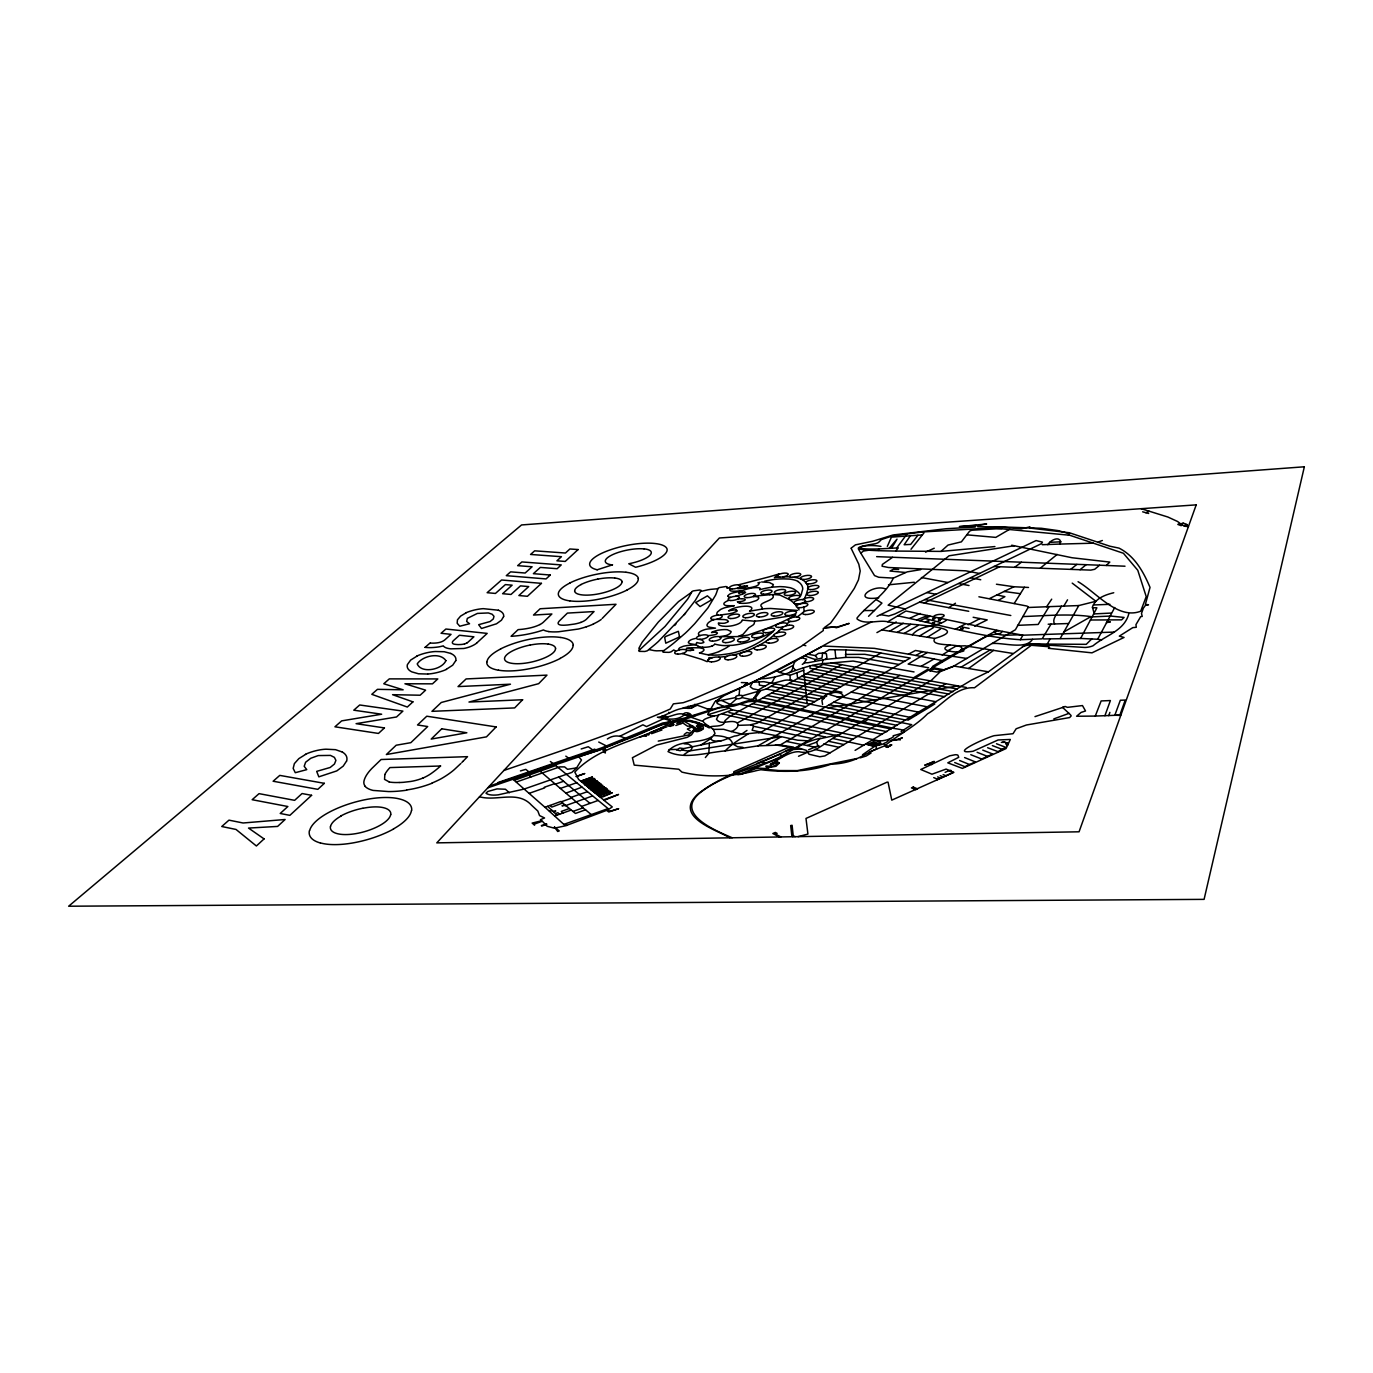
<?xml version="1.0" encoding="UTF-8"?>
<svg xmlns="http://www.w3.org/2000/svg" width="1373" height="1373" viewBox="0 0 1373 1373"><rect width="100%" height="100%" fill="white"/><g stroke="black" fill="none" stroke-linecap="round" stroke-linejoin="round"><path stroke-width="1.5" d="M920.665 569.641L907.175 571.872L893.36 578.102C885.122 595.281 868.388 603.897 857.009 618.022L857.112 619.034C865.453 625.333 878.257 619.618 887.765 621.763L905.957 611.002L1002.376 631.391L1000.539 633.331L988.457 635.51L982.45 638.548L932.078 668.067L929.607 670.659L936.987 672.118L953.24 666.42L1015.402 629.726L1028.291 607.072A6.916 2.403 -8 0 0 1026.369 605.939L978.898 596.792M1043.566 638.943L1080.602 638.445L1094.075 613.182L1092.41 607.038C1095.465 598.199 1105.471 594.766 1113.743 592.741M815.013 661.288L815.133 659.503L821.981 658.148L822.599 653.05L826.409 653.702L826.924 657.907L825.173 659.452L808.079 662.73L804.183 662.747L806.655 659.16L801.489 657.701L776.672 670.899L724.292 695.527L714.938 701.74L707.73 714.303L711.111 715.934L716.809 715.625L732.375 709.824L878.445 740.785L879.853 742.879M714.492 715.934C696.523 720.688 702.976 721.717 713.359 729.372L723.622 729.303L731.191 731.517C734.263 730.608 740.047 726.677 737.318 722.97C731.14 718.56 720.979 726.163 716.466 719.246L718.474 715.264M758.617 732.719L761.843 732.204L739.841 734.572A4.891 1.871 -11.1 0 1 734.624 736.014L723.09 740.304L709.378 743.222L708.811 753.399L705.362 757.553M759.956 678.743C782.009 678.777 800.682 665.613 822.461 663.743L822.753 660.087M489.44 786.06L601.546 747.907L662.472 723.056C688.491 719.263 712.278 706.58 738.502 703.989A32.008 12.031 -10.8 0 1 744.99 701.62L751.786 699.698L741.918 697.553C736.786 701.225 731.517 695.63 739.996 695.339A4.136 1.527 -11 0 1 742.673 695.768L766.22 689.006L818.977 699.2L870.207 669.904L966.335 687.461M739.069 695.424L739.721 688.336M808.525 749.812L817.896 745.779L816.592 742.158L819.647 738.794L839.967 734.418L931.512 680.184L940.316 671.637L953.24 666.42M773.874 764.006L770.064 764.898L771.695 763.577L779.332 763.028L776.706 761.277L775.488 762.238A5.509 2.214 -10.8 0 1 776.449 762.616L776.637 764.332A5.011 2.008 -10.8 0 1 775.076 765.43L774.681 765.602A5.475 2.197 -10.8 0 1 773.359 766.065L772.415 766.288A5.475 2.197 -10.8 0 1 770.939 766.512L770.202 766.512M742.209 620.493L741.866 621.145A17.883 5.973 -10.9 0 1 740.648 622.415L739.927 622.982A10.4 3.484 -10.9 0 1 735.877 624.801L733.474 625.47A12.666 4.239 -10.9 0 1 730.47 626.037L729.372 626.174A21.161 7.054 -10.8 0 1 725.528 626.363L722.37 626.105A19.136 6.384 -10.8 0 1 719.727 625.264L719.16 624.972A6.916 2.317 -10.9 0 1 718.766 624.612L718.457 623.823A25.246 8.444 -10.7 0 1 718.457 622.913A23.204 7.689 -10.8 0 0 720.705 623.222L722.97 623.308A8.101 2.695 -10.9 0 0 724.961 623.119L727.724 622.089A6.299 2.094 -10.9 0 0 728.428 621.42L727.072 620.081A17.163 5.749 -11 0 0 725.287 619.704L724.995 619.652A10.246 3.433 -11 0 0 724.155 619.566L716.826 619.343M873.365 739.79L873.262 740.596C879.887 741.386 887.868 740.939 893.428 736.769L893.188 735.756C906.403 732.272 909.269 730.419 893.463 728.394L894.218 727.896L892.57 727.501M754.807 621.077L754.12 623.84A15.292 5.149 -10.8 0 1 752.988 625.075L748.834 627.701L742.982 634.412L738.211 636.506M762.255 608.891L762.221 607.741A14.125 4.668 -10.7 0 0 761.517 606.797C757.707 603.004 771.008 601.288 773.136 597.427A33.089 10.812 -10.7 0 0 772.639 594.629M728.016 596.054L727.999 596.328A7.637 2.471 -10.8 0 0 730.453 597.324M738.211 725.356L751.717 724.893L753.554 726.3L752.112 730.23L759.595 731.878M751.065 699.475L753.502 698.771L758.857 690.327L760.505 690.859L755.699 697.381L756.454 700.127L751.735 700.299M1108.8 715.659L1109.882 712.398M816.952 657.65L815.236 655.608L807.89 654.183L801.489 657.701M878.428 550.436L878.737 548.943L898.285 547.878L895.677 551.071C885.31 550.779 831.695 550.659 875.082 543.777A6.041 1.871 -9.5 0 0 878.651 542.318L881.38 539.572L892.193 535.985L921.746 532.003L992.473 527.901L1069.67 535.23L1123.423 553.268L1137.788 570.293L1146.215 596.603L1140.688 611.225C1117.725 620.115 1095.911 591.952 1078.062 581.706M503.582 616.597L501.454 620.201L496.511 623.788L481.494 628.491L478.662 624.681L490.075 621.54L493.285 618.966L494.005 616.34L492.152 614.229L488.325 612.942L477.392 613.422L467.335 618.382L466.666 621.454L469.532 623.737L459.783 626.225L457.175 623.239L457.449 619.807L460.59 616.117L465.979 612.907M932.078 668.067L812.13 738.485L795.808 747.581L791.191 748.045C761.62 764.812 726.094 772.244 698.806 793.302C672.152 816.18 715.316 829.481 730.058 837.805M796.391 660.464C791.74 663.588 794.521 670.024 789.372 672.633M455.75 660.636L452.712 665.184L446.259 669.355M662.764 651.42L669.681 646.288A363.794 111.093 -13.9 0 0 673.886 643.01L685.247 633.228A377.695 115.16 -14.1 0 0 688.8 629.812L694.378 624.063A101.602 33.055 -12.1 0 0 695.253 623.067L707.902 607.947L715.573 595.144A338.753 103.885 -13.8 0 0 716.672 592.398L718.062 588.228A20.749 6.659 -10.8 0 1 719.555 587.524L725.922 586.528A20.011 6.402 -11 0 1 727.278 586.94L726.952 588.262L729.303 587.747M721.288 740.751A9.886 3.793 -11.3 0 1 715.196 741.025L712.312 740.476L710.854 738.571L715.024 733.508L713.359 729.372M889.567 739.206C886.443 744.441 873.382 748.045 866.569 743.891M893.36 578.102L878.754 577.278L874.532 575.596L860.802 553.165L863.428 551.054L869.572 550.075M851.14 548.325L858.812 564.217L860.219 570.996L858.468 579.852L854.315 588.399L836.414 615.104L830.579 623.102L824.469 627.495L837.358 626.998L849.166 623.393L836.466 627.736L833.136 626.946L823.268 628.474L823.302 630.567L801.317 646.288L756.094 671.826L690.911 700.007L683.256 702.684L673.371 703.868L670.247 709.017C616.271 732.787 559.789 751.271 503.925 770.442M768.314 767.764L768.194 769.498L779.04 770.562L797.353 770.596L856.821 758.548M346.494 761.174L343.216 766.117L336.78 770.905L318.828 776.843L316.682 771.369L330.189 767.473L334.446 764.023L335.904 760.385L334.394 757.364L330.481 755.407L318.21 755.579L310.813 758.239L305.613 762.238L304.188 766.306L306.763 769.635L295.281 772.707L293.17 768.399L294.371 763.611L298.851 758.617L305.681 754.361M658.233 741.111L688.731 734.933L695.63 727.93L684.664 721.614L676.031 721.82L670.951 722.919L672.307 723.554L670.007 724.481L668.668 723.897C638.05 741.266 599.469 745.865 574.824 772.089L578.599 779.418L603.571 799.875L618.554 794.452L604.034 800.373L612.272 806.929L608.033 809.813L609.801 811.357L618.691 808.663L608.771 812.009L606.609 810.379L565.693 825.739L554.4 828.194L547.158 826.271L542.318 821.208L534.595 824.023L534.56 825.19L532.158 823.096L541.683 820.728L540.413 819.664L544.549 817.982L539.555 815.579L537.838 811.048L531.488 805.144C517.621 789.973 496.7 801.678 479.503 796.769M1095.276 716.071L1104.905 715.693L1110.397 700.556L1101.146 700.934L1095.276 716.071L1076.604 716.243L1081.066 712.433L1085.528 710.974L1082.473 705.568L1067.439 707.352L1065.173 706.477L1062.513 707.335L1070.545 714.87L1071.18 715.882L1069.636 717.564L1026.455 724.995L1016.157 728.771L1013.017 733.714L994.927 735.602C991.272 735.482 945.928 755.27 973.062 751.254L998.068 739.978L1010.339 739.463L1006.049 748.56L962.404 768.399L947.799 762.839L958.749 757.312L957.908 755.167A4.445 1.819 -8.5 0 0 955.248 754.721L949.756 755.819L920.768 769.498L931.975 774.2L946.117 769.086L953.857 772.364L891.764 800.133L888.056 782.181L887.061 782.164L805.985 818.445L807.925 834.063L798.091 836.638M683.565 748.611L680.373 750.722L676.546 749.984L679.807 748.01L683.565 748.611L709.378 743.222M1047.805 544.686C1049.761 540.859 1058.909 535.419 1060.78 541.803L1059.63 544.086L1042.244 544.703M804.629 598.491L806.861 592.707A96.11 31.596 -9.2 0 1 807.084 591.66L807.702 589.635A74.502 24.199 -10.8 0 0 807.856 589M1128.795 613.834C1124.281 631.099 1105.231 635.39 1093.097 645.739A9.645 3.518 -7.2 0 1 1085.065 647.472L1033.8 644.263L1024.035 645.859L988.423 671.809L971.449 680.15L855.087 750.379M748.371 733.748C740.631 738.863 731.843 743.737 725.167 750.911C707.387 752.37 684.097 759.835 667.999 751.597C677.507 739.155 698.342 744.406 711.283 737.044M887.318 546.42L891.437 537.135L922.347 534.921L923.892 533.084M384.835 774.629L384.56 779.383L389.28 781.958M851.243 548.084L855.43 544.858L872.765 541.237L893.119 534.972L946.031 528.742L975.173 527.043L976.289 525.464L959.349 526.631L986.655 524.005L978.503 525.31L977.662 526.769L997.673 526.803L1021.306 528.862L1029.904 526.854L1029.407 528.004L1069.378 532.758L1109.83 546.197L1119.046 548.136C1134.561 555.928 1143.417 571.666 1150.025 587.404L1145.391 604.412L1148.515 604.772L1145.683 605.03L1143.349 608.188L1141.512 613.456L1142.216 616.443L1140.706 616.614L1135.952 624.646L1136.278 627.289L1132.776 627.633L1119.338 636.128L1124.041 637.45L1091.981 652.844L1048.457 648.296L1049.607 647.284L1048.749 646.717L1031.312 645.293L974.487 687.77C955.522 686.534 942.513 705.293 927.547 713.806C914.864 726.729 898.388 734.589 884.744 745.831L870.997 751.34L869.109 752.387L871.048 753.005L866.26 755.991L860.27 757.845M1006.598 745.453L1007.696 743.291L1003.131 741.574M698.445 727.261C686.757 737.095 714.578 727.57 697.982 725.476L696.42 726.094L702.925 728.977M683.359 714.423C684.664 710.579 694.978 714.475 686.654 715.539C677.85 710.116 670.11 719.298 661.374 716.586L663.09 715.779L668.273 716.912M1114.756 607.484L1097.645 639.252L1080.602 638.445M708.211 659.829L708.434 659.366A34.291 11.911 -11.5 0 0 708.949 657.959L708.931 657.65A20.629 7.122 -11 0 0 712.553 657.598M723.451 706.237L717.118 703.439L718.062 700.402L721.151 697.244M931.615 668.342L932.696 666.3L942.221 660.619L996.815 630.361M687.804 708.142C693.108 703.268 695.459 708.811 687.942 708.382C678.176 706.717 668.033 714.887 658.525 717.427L657.341 717.152M708.022 660.19L707.146 661.666L703.663 660.207A164.039 58.953 -12.8 0 0 700.916 659.16L682.295 653.497M1094.075 613.182L1096.89 607.776L1092.41 607.724M1060.231 638.428L1078.8 605.562L1095.911 601.288L1072.21 583.13M1022.387 646.734L1029.115 643.662L1047.239 644.091L1050.191 638.805M1048.165 624.217L1054.55 623.977C1051.546 618.657 1058.068 613.044 1061.432 606.197L1078.8 605.562M897.736 615.842C938.36 624.286 978.829 637.003 1020.293 639.715L1022.902 635.201L1113.984 632.095M693.622 730.093L694.807 730.161L691.511 734.847L687.238 737.335L656.517 745.093L632.404 757.724L634.223 765.121L678.76 769.223L681.952 772.124C705.722 777.787 731.225 776.775 754.618 771.094A24.834 10.092 -10.9 0 1 760.917 769.738C784.429 772.518 808.113 772.158 830.922 764.229C854.16 763.371 863.342 754.584 876.763 748.834L875.699 746.037M1050.997 624.166L1042.176 638.84L1020.293 639.715M1063.766 606.128L1067.542 599.829M1032.496 639.32C1025.974 649.978 1003.612 642.581 992.319 643.474M994.275 631.82C998.325 637.501 1015.196 633.845 1022.902 635.201L1002.376 631.391M1014.201 603.519L1024.395 587.266L1028.497 587.455M1061.432 606.197L1049.058 606.66L1038.16 624.458L1017.547 625.35M509.349 792.77L505.436 789.235L497.026 788.891L487.793 791.5L485.991 793.199A17.283 6.59 -13.8 0 0 498.159 794.847L524.194 789.046L571.889 772.415L576.609 767.885L581.483 760.024L578.205 756.128M1028.343 607.484L1046.586 606.763L1051.701 599.16M907.055 533.943L896.672 547.981M910.316 535.848L904.172 544.738L910.677 544.429L917.902 535.298M891.575 548.239L897.015 539.143L889.103 548.393M922.347 534.921L911.003 549.269M487.827 787.81L599.4 749.881L661.477 724.601C676.923 718.336 694.807 719.418 709.206 727.913L711.403 726.54C715.779 725.716 724.79 726.969 724.944 720.722L729.921 716.26L824.589 663.519L853.062 661.048L914.04 671.929M895.677 551.071L941.003 551.397L948.039 545.064L961.392 541.854L969.407 531.437A3.776 1.167 -8.6 0 1 972.17 530.218L1001.981 528.502M708.76 709.034L707.37 709.292L711.832 708.674M685.522 613.147L658.388 641.466A332.317 102.443 -14 0 1 654.852 644.589L647.335 650.785A22.037 7.414 -11.8 0 1 644.829 651.471L639.355 651.368A20.955 7.088 -11.6 0 1 638.668 650.716L664.995 626.483L687.495 599.314A313.628 95.149 -13.7 0 0 689.177 596.654L692.043 591.471A17.952 5.732 -11 0 1 693.314 590.871L699.544 590.012A22.552 7.208 -11.2 0 1 701.14 590.407L695.287 600.447L684.149 614.726M675.945 624.029L674.572 625.504M1091.724 638.943L1086.249 644.332L1047.239 644.091M463.285 761.02L467.524 756.66L381.11 759.509L371.98 768.331A89.348 32.626 -14.2 0 0 367.072 774.286A82.311 30.017 -14.2 0 0 364.085 780.636A44.417 16.098 -14.6 0 0 365.287 786.386M602.198 618.451L616.014 604.274L540.138 608.754L533.496 615.053L551.877 613.988L543.845 621.746A19.359 6.093 -12.6 0 1 539.949 624.561M463.044 761.243L461.877 762.461M460.882 763.457L454.429 769.498A73.061 26.241 -14.7 0 1 440.973 778.851A56.739 20.509 -14.6 0 1 432.049 783.039M868.543 616.305L881.947 603.107L876.575 599.829M725.167 750.911L757.982 745.865L910.265 658.045L869.59 651.128L845.802 649.927L845.665 657.392L825.173 659.452M710.854 738.571L701.105 744.87M768.914 766.426C762.221 764.28 768.211 770.682 771.042 765.207M772.004 587.198L773.377 584.726A6.539 2.111 -10.5 0 0 772.707 584.177L770.734 583.25A15.326 4.926 -10.6 0 0 769.189 582.478L761.655 581.963M746.981 730.419L741.969 733.92M774.938 676.906L772.33 682.003L758.308 689.933L752.867 688.783L750.207 686.689L752.541 682.295L763.817 681.677L827.713 694.206M476.706 643.045L487.175 633.399L445.899 629.023L441.076 633.279L451.031 634.36L445.178 639.561A10.744 3.347 -13.4 0 1 442.569 641.328A6.35 1.974 -13.4 0 1 439.669 642.375A7.311 2.283 -13.4 0 1 436.58 642.942A15.687 4.874 -13.4 0 1 431.397 643.096L430.401 643.045M778.748 630.996L776.38 633.142M779.006 630.756L781.546 628.439M425.029 647.421L430.041 643.01M876.643 556.649L1106.26 565.47L1109.813 562.089L1072.038 557.747L1011.695 545.218M862.519 754.772L874.584 746.397L866.054 744.2M736.666 698.668L727.209 707.181L732.375 709.824M802.433 612.976L797.095 617.026M1099.584 565.247L1094.693 569.297L1090.78 570.121L993.949 566.534L894.853 613.971L888.726 616.014L880.522 614.658M905.425 608.96L888.142 605.184L949.086 555.79L1014.458 545.699M476.62 643.13L476.156 643.508A16.51 5.217 -13.3 0 1 470.888 646.391A10.761 3.415 -13.2 0 1 466.58 647.85A12.7 4.016 -13.2 0 1 463.765 648.485L450.842 648.845A26.997 8.495 -13.2 0 1 445.762 647.696A27.34 8.598 -13.2 0 1 443.29 645.859A13.987 4.376 -13.4 0 1 438.365 646.958A25.881 8.049 -13.4 0 1 425.167 647.352M1080.053 569.709L1086.077 564.749M1057.159 554.435L1040.271 568.182M773.583 635.407L770.322 638.136A63.724 21.642 -11 0 1 768.296 639.715M1070.751 569.332L1076.861 564.406M955.471 603.228L948.726 607.655L919.447 602.181M787.158 623.634L790.093 621.385M684.149 734.521L686.826 732.478L690.43 733.354M1014.853 567.135L1021.426 562.244M730.556 588.708L730.007 589.24A11.001 3.518 -10.7 0 0 729.629 589.978L730.728 590.922A10.332 3.312 -10.7 0 0 732.77 591.162A28.009 8.907 -10.6 0 0 734.812 591.214L742.192 590.802A17.008 5.509 -10.6 0 1 745.711 589.463A11.945 3.862 -10.6 0 1 746.466 589.24A15.429 4.994 -10.6 0 1 752.267 587.936A10.332 3.33 -10.6 0 1 757.055 587.61A8.084 2.609 -10.6 0 1 759.063 587.798L759.87 588.09A7.414 2.386 -10.6 0 1 759.835 589.532M594.835 749.126L498.09 782.49M892.536 557.335L882.341 564.457L882.084 566.225L888.451 567.495L965.751 570.825L979.567 573.502M968.583 668.497L993.657 650.321M741.918 697.553L742.673 695.768M960.465 650.03L961.649 649A4.857 1.751 -8.6 0 0 961.787 647.867C958.955 642.839 928.835 647.352 934.807 638.445C978.057 625.573 896.861 624.389 887.765 621.763M689.452 713.6L685.779 715.213M815.236 655.608L818.428 653.376L822.599 653.05M823.714 653.085L829.138 649.686L845.802 649.927M749.812 611.002L750.877 610.11A17.643 5.818 -10.8 0 0 751.7 608.891L751.855 608.376A10.246 3.381 -10.7 0 0 750.55 606.9L749.092 606.471A12.511 4.136 -10.7 0 0 746.809 606.231L745.865 606.214A21.058 6.985 -10.8 0 0 742.038 606.454L738.228 607.072A18.982 6.299 -10.7 0 0 733.971 608.256L732.856 608.634A6.814 2.248 -10.8 0 0 731.809 609.063L730.127 609.938A25.057 8.307 -10.7 0 0 728.565 610.899L728.582 610.899A23.29 7.757 -10.8 0 1 731.5 610.316L734.126 609.955A8.032 2.66 -10.8 0 1 735.945 609.938M749.504 611.208L764.418 608.72A45.721 15.446 -10.7 0 1 770.716 608.462L797.49 610.436M766.065 641.26L764.658 642.135A75.996 25.709 -11.1 0 1 758.102 645.791M807.89 654.183L830.184 641.809L871.855 621.797M927.839 669.252L913.44 677.799M940.574 629.04L927.41 637.244M966.849 658.456L927.341 652.501L908.154 664.086L928.611 667.776M770.974 763.783C777.169 760.848 788.994 751.22 799 751.717C814.738 755.734 826.615 740.098 839.967 734.418M684.217 754.412L691.254 749.709L692.541 746.758L688.542 744.132L683.977 743.754M802.278 664.412L804.629 662.936M930.002 670.882L934.653 668.05L942.736 669.612M774.664 577.484L777.118 575.63A80.338 25.109 -11 0 0 778.268 574.583L778.903 573.983L773.239 575.665A135.017 40.504 -10.8 0 1 768.966 576.9L750.98 581.586M933.177 627.804L919.55 635.974M949.893 645.087C934.653 650.236 958.869 653.977 963.983 650.768M748.336 683.754L746.397 683.359L744.32 685.213L746.26 684.732M942.135 654.972L949.618 650.373M874.223 746.311L879.475 743.411L872.73 741.969L869.95 743.668L867.736 743.188M741.351 682.553L747.633 682.759M823.903 646.082L874.361 648.348L908.497 654.166L915.448 650.476L927.341 652.501M797.353 747.581L806.466 750.413L809.023 754.258L819.801 756.763L824.864 755.922L945.808 683.703M901.083 731.655L911.723 724.669L767.215 695.51M907.81 720.293L934.859 703.954M903.245 623.205L889.738 631.185M757.982 745.865L780.121 745.024L899.83 675.379M794.95 615.499L795.825 614.932L761.037 620.63A44.142 14.571 -10.5 0 1 753.674 621.128L742.244 620.064M810.259 715.676L886.838 731.655M960.946 667.227L990.431 649.807M1009.721 529.223L995.785 537.392L966.815 534.835M863.806 722.181L866.981 720.327M766.357 745.333L781.288 736.666L797.644 740.201L807.633 740.802M807.805 752.181L798.52 756.266M908.497 654.166L915.877 655.47L922.433 651.677M761.655 731.826L818.977 699.2M728.96 712.518L748.714 716.74L841.546 664.652L870.207 669.904M912.273 634.807C921.849 623.926 935.236 628.045 946.203 620.373M904.035 633.485L918.022 625.539M880.831 653.102L757.038 723.211L750.739 724.738M921.129 666.283L934.069 658.989L942.221 660.619M794.692 615.636L790.797 617.73A146.705 47.145 -11.2 0 1 781.168 622.398A126.196 40.864 -11.1 0 1 779.28 623.256A163.713 52.277 -11.3 0 1 767.318 628.319L748.216 634.978A45.79 15.326 -10.7 0 1 742.999 635.922L741.952 636.094M897.29 632.387L910.677 624.389M766.22 689.006L775.436 683.891M748.371 716.929L737.318 722.97M938.445 620.596L941.449 619.189M884.075 743.428L884.864 745.608L888.571 746.5L890.545 745.402M876.918 632.61L896.243 621.969M948.692 650.201L955.951 646.134L965.133 645.808L1013.12 653.479M821.603 646.923C776.843 669.526 732.29 696.06 683.067 707.97M732.169 837.77C714.132 830.064 671.843 812.61 702.77 790.745C721.168 777.375 743.548 770.974 764.607 763.131C784.567 757.724 800.047 741.969 820.522 738.296M998.411 600.327L1004.882 596.654L996.918 594.955L989.658 598.491M933.194 617.026C935.631 612.53 952.931 614.229 938.463 618.485M955.402 629.194L964.91 624.234M968.068 624.784L979.996 618.588L987.221 619.892L974.641 626.071M959.899 630.001L962.971 628.422M886.34 746.123L888.28 746.655M665.939 725.047L669.235 726.06L674.092 724.395M776.672 670.899L779.504 672.41L793.199 665.39M670.299 725.528L673.422 723.949M673.542 725.373L671.311 725.836M996.918 594.955L1013.926 586.752L1024.395 587.266M993.949 566.534L1041.523 543.605L1042.45 542.129L1036.1 540.567L876.969 616.323M999.904 566.637L924.252 602.97M899.212 738.931L902.336 737.782L898.354 739.669L890.373 740.699L898.337 739.223L900.225 739.978M767.49 768.571L760.693 768.296C752.044 766.803 738.691 780.224 733.783 771.729L789.458 747.084L775.436 744.921M417.083 656.054L410.63 660.104L407.403 664.601A47.094 15.069 -13.4 0 0 411.9 671.895L418.49 673.783L427.672 674.04M795.808 747.581L785.459 751.563M945.122 772.364L948.932 770.631L953.171 772.433L936.695 779.915M691.872 707.764L697.347 705.207L707.593 708.983M964.584 757.553L975.362 761.912L964.824 766.666L954.716 762.547M1005.551 743.994L1007.319 743.171M1068.417 535.024L1069.55 533.771L1058.137 530.613L1041.335 528.279L999.613 526.872L992.473 527.901M910.11 618.107L920.15 613.456M935.768 617.713L932.559 619.137M970.78 754.704L981.661 759.012L992.713 754.034L982.759 750.121M987.616 747.736L997.982 751.615L1005.74 747.341L996.489 743.737M925.471 622.364L928.869 620.888M686.654 715.539L691.1 714.629L689.83 714.217M934.721 622.415L931.615 623.771M925.556 552.135L934.241 548.222M700.985 726.695L704.435 725.184L710.768 727.381M919.773 620.716L930.053 616.22M697.982 725.476L701.826 725.802M695.665 731.071L699.938 729.235L701.431 729.801M875.442 745.951L880.882 743.994M1004.985 742.295L1001.329 742.381M651.609 733.68L661.992 729.938M607.364 738.949C613.336 734.744 620.665 735.087 626.551 739.326C648.434 732.187 672.375 714.355 696.626 723.193L698.428 722.73L704.435 725.184M700.659 591.471L707.696 589.858A73.404 24.148 -11.1 0 1 710.802 589.343L717.907 588.725M719.006 651.557L725.287 648.434A26.121 8.959 -11.1 0 0 729.475 645.602M645.19 736.306L646.752 735.671M649.858 732.753L659.297 728.84L660.842 729.492M670.384 720.859L663.983 718.56L646.529 726.574L642.924 724.807L619.944 736.203M665.236 718.868C671.757 719.246 678.056 719.933 684.543 714.749M916.769 619.927L927.582 615.516M578.84 756.609L598.697 750.43L626.551 739.326M639.972 737.301L648.073 733.989L649.189 734.606L648.142 735.001M756.969 763.525L779.229 754.361L782.318 755.682M1142.628 511.82L1145.82 512.678L1149.252 511.305M602.284 749.092C603.245 752.37 608.531 749.418 603.588 748.56M660.018 729.114L666.935 726.815M663.863 650.63L656.62 650.836A74.022 24.594 -11.1 0 1 653.977 650.579L649.051 649.583M553.8 812.044L555.773 811.031L553.044 811.34L547.57 806.346L544.944 807.255L512.713 779.04M891.197 729.012L755.184 701.088L748.148 701.74L733.748 706.065L719.074 707.936L685.796 718.954L678.537 719.778M711.935 646.065L710.442 646.529A8.581 2.935 -11.1 0 1 707.713 647.043A10.95 3.741 -11.1 0 1 702.701 647.232M514.446 780.276L540.087 771.163L565.899 793.148L582.015 787.141L608.102 808.594L564.011 824.332M742.982 593.943L745.47 592.655A3.003 0.961 -10.7 0 0 745.436 592.209L744.509 592.003M728.857 600.293L727.381 600.911A15.36 5.029 -10.8 0 0 725.407 601.992L724.36 602.798A10.915 3.553 -10.8 0 0 723.863 603.811L723.966 604.257A13.884 4.531 -10.8 0 0 724.927 605.167L725.854 605.51A15.292 4.977 -10.8 0 0 727.536 605.665L729.458 605.699M591.677 814.944L585.533 809.778L575.424 813.451L562.707 803.016L551.826 807.084L549.955 805.47L547.57 806.346M742.484 594.114L737.953 595.607M779.504 672.41L790.041 675.293L803.703 670.213L803.411 667.724M549.955 805.47L560.853 801.472L562.707 803.016M1053.829 718.903L1069.069 713.342M565.436 805.694L592.501 795.962M568.971 808.663L561.265 811.443L562.93 813.039M675.825 725.493L682.879 722.987L687.581 726.248L692.37 725.751M541.837 826.031L546.883 824.212M553.044 811.34L555.481 813.571L557.85 812.713L559.618 814.24M544.944 807.255L554.658 816.025L570.893 810.173M565.899 793.148L581.551 806.432L598.079 800.476M714.029 619.601L711.952 620.373A5.166 1.716 -11 0 0 711.386 620.63L709.498 621.815A34.96 11.722 -10.8 0 0 708.09 623.016L707.301 624.2A35.492 11.894 -10.8 0 0 707.026 624.732L707.009 625.607A19.531 6.522 -10.9 0 0 707.816 626.586L708.193 626.826A9.594 3.209 -11 0 0 709.704 627.238L715.522 628.148L707.764 629.006A14.159 4.771 -11.1 0 0 705.43 629.418L703.56 630.035A14.622 4.943 -11.1 0 0 701.105 631.082L699.99 631.717A11.568 3.896 -11.1 0 0 698.908 632.644L698.479 633.434A15.858 5.338 -11 0 0 698.703 634.583L699.217 635.15A10.126 3.415 -11.1 0 0 700.076 635.459L700.23 635.527M1098.297 541.957L1102.365 540.499M540.087 771.163L555.773 765.55L582.015 787.141M592.398 790.882L604.343 786.78L592.415 790.865M541.322 825.602L546.385 823.783M576.78 782.696L560.338 788.445M586.563 785.974L598.388 782.009L586.752 786.145M587.284 791.74L570.962 797.404M1034.985 716.62L1063.526 707.181M529.051 793.388L544.652 787.879M572.953 811.409L582.907 807.89L585.533 809.778M516.368 782.009L559.772 766.889L564.612 766.906L567.53 769.309L576.609 767.885M690.241 730.848L687.358 729.046L693.331 726.386M555.327 784.189L563.582 781.271L590.012 803.377M561.248 801.798L571.734 798.091M803.256 744.767L807.101 745.505L816.592 742.158M544.292 787.261L554.589 783.674M565.195 805.436L562.003 805.831L564.423 804.698M549.492 811.374L552.1 810.482M676.786 723.468L679.343 722.61L681.042 723.64M581.191 748.971L588.296 746.74L592.896 750.036M597.101 569.812L612.564 564.818M1180.797 524.023L1183.337 523.233C1194.664 526.134 1175.494 525.653 1188.434 526.563M708.022 714.698L728.205 708.485M735.499 596.328L737.524 595.745M520.453 770.922L525.773 769.361L529.412 772.261M995.082 631.357L998.858 630.739M1184.779 525.293L1187.13 524.675M750.362 581.74L745.007 583.165A46.116 14.417 -10.8 0 1 742.278 583.868L738.348 584.847M764.486 581.294L764.761 581.242A27.786 8.77 -10.5 0 0 766.649 580.762L769.258 580.281A46.751 15.24 -10.4 0 1 774.475 579.423L779.075 578.994A48.724 15.892 -10.5 0 1 783.399 578.857L789.338 579.063A32.437 10.503 -10.4 0 1 798.073 581.448M760.247 582.289L757.913 582.821A8.032 2.574 -10.6 0 1 759.046 583.714L758.411 584.744A9.148 2.935 -10.6 0 1 757.107 585.602L756.317 585.996A4.462 1.424 -10.6 0 1 755.493 586.322L753.279 586.94A19.445 6.196 -10.6 0 1 750.568 587.558A13.455 4.291 -10.6 0 1 749.401 587.764L741.66 588.622A31.528 9.989 -10.6 0 1 738.983 588.588A10.349 3.312 -10.7 0 1 737.455 588.468L737.438 588.468A33.175 10.469 -10.7 0 0 740.562 588.073L747.616 586.031L744.32 586.099M793.989 749.435L801.523 749.04M717.684 701.14L734.864 697.741M735.31 592.329L741.3 591.145L740.064 592.02A47.403 15.463 -10.4 0 0 738.949 592.81L738.605 593.187A29.108 9.508 -10.7 0 1 741.334 592.484L742.673 592.192A4.119 1.339 -10.7 0 1 744.338 592.003M994.91 546.574L941.003 551.397M1090.385 619.995L1121.621 619.858L1124.075 617.438L1110.585 616.048L1090.334 616.958L1063.8 631.992M957.908 685.916L827.919 707.85M740.167 586.7L741.094 586.546A22.397 7.243 -10.7 0 1 744.32 586.099M781.288 736.666L688.457 751.082L682.45 750.07M691.494 592.347L678.502 601.614L658.354 622.02L642.083 642.307L638.891 648.262L639.612 649.927M845.425 654.44L864.818 654.32L904.653 661.323M753.245 596.483L755.493 596.191A154.291 53.719 -10.8 0 1 760.007 595.625L769.549 594.749M1183.354 523.233L1180.128 523.971L1182.908 525.138L1181.003 525.619L1177.845 524.435L1179.853 523.147L1177.45 521.431L1167.874 517.02L1141.135 508.696M722.85 614.658L728.943 613.851A10.109 3.33 -10.9 0 0 730.024 613.645L730.419 613.577A16.836 5.526 -10.9 0 0 733.01 612.959L736.786 611.363A6.23 2.059 -10.8 0 0 737.198 610.71L736.151 609.938M721.666 614.795L720.722 614.915M719.641 636.677L720.43 636.591A15.618 5.269 -11 0 0 724.601 635.922L726.231 635.493A4.359 1.476 -10.9 0 0 727.055 635.201L728.119 634.721A9.868 3.347 -11 0 0 729.887 633.622L730.728 632.678A14.708 4.977 -11 0 0 731.088 631.477L727.295 629.709A19.909 6.762 -11 0 0 724.12 629.589L721.752 629.744A22.672 7.723 -11 0 0 717.616 630.31L715.934 630.739A19.153 6.505 -11 0 0 713.806 631.443L712.81 631.855A12.855 4.359 -11 0 0 711.523 632.541A18.45 6.281 -11.1 0 1 713.72 632.284L715.367 632.232A5.629 1.905 -11.1 0 1 716.929 632.575L717.238 632.816A3.347 1.133 -11 0 1 717.324 633.296L717.221 633.416A6.299 2.128 -11.1 0 1 716.208 634.189L715.522 634.515A4.445 1.493 -11 0 1 714.355 634.841L710.648 635.407A14.211 4.788 -11 0 1 708.039 635.596M719.898 636.643L736.838 636.609A22.311 7.552 -10.8 0 0 741.952 636.111M822.461 663.743L824.589 663.519M755.407 698.239L753.657 698.256M914.281 582.255L888.485 584.829M779.263 577.089L778.182 577.158A19.136 6.144 -10.4 0 0 774.423 577.621M772.913 683.411L783.914 680.459A6.11 2.231 -10.4 0 1 788.703 680.133L836.397 689.246M845.665 657.392L858.691 657.41L899.161 664.498M769.824 594.749L770.716 594.698A21.693 7.122 -10.5 0 1 775.247 594.646L776.054 594.715A45.343 15.034 -10.6 0 1 780.018 595.093L789.681 599.726A173.358 58.421 -11.9 0 1 794.813 603.983L796.409 605.75M1106.363 622.673L1110.362 621.918L1106.895 621.712M1093.612 613.937L1111.323 613.062M1049.779 542.335L1060.78 541.803M1059.63 544.086L1093.286 543.193M1104.905 715.693L1120.883 715.076M1046.586 606.763L1049.058 606.66M1093.526 604.978L1109.899 604.309M950.854 770.304C946.838 770.562 956.037 773.102 948.932 770.648M1022.834 616.563C1045.9 615.791 1069.104 613.439 1091.638 616.717M1054.55 623.977L1068.503 623.531M1020.448 593.702L1004.023 591.471M780.121 745.024L793.474 747.084M440.596 765.997L389.932 767.576A83.684 30.687 -14 0 0 384.715 774.647M690.276 650.545L693.76 650.013L692.644 649.189M742.93 747.358L737.593 746.792L732.633 743.926C730.831 736.168 720.139 735.928 713.668 735.533M1006.804 745.007L1007.782 744.973M668.994 749.555L676.803 749.418M885.396 588.914C872.456 583.662 850.539 601.734 878.737 597.821M863.651 610.556L874.447 610.504M753.193 596.5L754.498 596.534A14.159 4.634 -10.7 0 1 756.815 596.723L757.845 596.98A4.188 1.356 -10.6 0 1 758.256 597.169L758.6 597.53A9.491 3.106 -10.6 0 1 758.668 598.456L758.016 599.332A14.142 4.617 -10.7 0 1 756.454 600.516L749.521 602.764A19.016 6.179 -10.6 0 1 745.968 603.228L743.737 603.331A21.539 7.002 -10.6 0 1 740.236 603.21M730.642 605.699L734.298 605.699L726.386 607.347A9.302 3.072 -10.9 0 0 724.155 607.947L723.176 608.308A19.411 6.419 -10.8 0 0 720.636 609.44L717.495 611.98A35.921 11.876 -10.6 0 0 716.912 613.113L716.826 614.091A5.235 1.733 -10.9 0 0 717.032 614.4L717.942 614.984M680.201 720.224L690.018 720.447L698.428 722.73M768.588 767.593L776.037 766.254L779.332 763.028M786.832 753.228L781.735 757.055L741.197 773.686L738.073 774.475L734.074 772.948M837.049 697.021C849.99 696.986 838.182 689.933 831.489 693.296A4.325 1.613 -9.9 0 0 829.824 694.669L839.109 697.433M742.158 598.782L744.303 598.937A4.273 1.39 -10.7 0 1 745.007 599.143L745.196 599.4A6.076 1.974 -10.7 0 1 745.093 599.932L744.887 600.173A3.227 1.047 -10.7 0 1 743.994 600.688L743.274 600.945A5.406 1.768 -10.7 0 1 741.06 601.477L739.412 601.614A17.557 5.698 -10.7 0 1 737.507 601.597M741.609 598.782L741.351 598.765A17.248 5.646 -10.8 0 0 738.09 598.937M880.968 546.403C864.115 543.262 845.322 550.007 878.445 548.925L878.737 548.943M853.886 720.121L845.785 718.766M1106.26 565.47L1125.019 566.208M1013.926 586.752L996.438 584.229M692.781 731.208L694.154 731.26M764.469 769.275L768.194 769.498M898.663 569.52L893.497 569.177L889.996 571.048L905.339 572.455M851.157 720.876L860.253 722.421M686.637 650.407L687.101 650.442A19.085 6.505 -11.2 0 0 690.241 650.579M740.699 733.817L731.191 731.517M740.081 603.193L739.155 602.97A18.347 5.973 -10.6 0 1 738.073 602.472L737.764 602.232A12.357 4.033 -10.6 0 1 737.49 601.649M761.037 732.822L779.933 736.357M756.454 700.127L892.759 728.102M1097.645 639.252L1101.712 639.869M881.844 629.898L934.807 638.445M960.774 628.68L962.971 629.074M801.746 676.288L936.232 701.775M953.857 666.042L988.423 671.809M933.4 668.788L941.02 670.144M948.726 607.655L968.737 611.277M829.309 704.709L905.991 720.104M806.14 673.834L909.286 693.331M830.991 662.713L841.546 664.652M823.131 664.36L957.341 689.023M926.878 592.552L935.923 594.234M953.154 691.597L812.404 665.527M810.448 671.466L944.693 696.712M765.104 686.157L759.32 685.093L759.252 681.471M663.983 718.56L658.525 717.427M949.052 694.103L810.07 668.325L810.019 666.025M921.42 577.518L947.936 582.53M924.853 599.572L1010.803 615.499M840.757 686.757L797.696 678.519L796.889 672.753M927.805 706.923L851.106 692.146M910.471 717.41L833.789 702.187M958.766 583.576L969.012 585.533M932.833 618.485L934.653 618.966M832.141 691.683L789.097 683.308M973.148 617.266L979.996 618.588M934.069 658.989L915.877 655.47M932.73 667.69L934.653 668.05M820.625 698.273L822.478 698.617L826.7 696.077L825.293 695.596M814.738 701.637L771.626 693.022M919.018 712.209L842.404 697.124M805.968 706.666L762.907 697.879M970.745 577.776L980.751 579.749M960.242 626.654L969.098 628.388M940.385 661.752L942.101 662.095M861.798 697.57L874.412 700.058M807.152 703.594L806.037 693.211L771.111 686.294M753.554 726.3L812.13 738.485M926.792 621.145L928.629 621.609M841.924 692.215L834.029 690.602M882.358 734.349L738.502 703.989M808.989 693.743L823.388 696.695M820.573 709.755L897.17 725.39M819.698 746.363L817.896 745.779M752.524 703.663L795.533 712.621M786.283 741.386L801.197 744.475M815.133 659.503L804.732 655.882M748.714 716.74L836.346 735.55M869.95 743.668L876.678 745.11M828.365 741.248L844.069 744.578M697.055 728.274L699.938 729.235M837.684 735.859L853.148 739.172M871.323 742.827L878.034 744.286M864.166 745.333L832.965 738.52L835.951 735.671M823.714 743.994L839.349 747.375M660.842 727.707L663.365 728.256M702.77 721.34L690.018 716.895M914.727 714.835L916.272 715.179M807.101 745.505L815.819 747.427M825.533 737.044L722.352 714.011M814.601 749.383L830.116 752.85M938.377 619.944L940.196 620.407M941.346 622.673L924.853 618.485M824.212 698.205L821.929 700.264L822.581 704.521M687.993 716.037L695.39 715.59M932.542 622.673L934.464 623.153M567.1 825.43L564.114 824.641L554.658 816.025M803.274 645.035L805.831 645.722M889.412 746.037L889.567 745.968M1145.82 512.678L1148.652 513.468M891.214 745.024L889.961 744.681L891.815 744.921L887.353 747.341L885.86 746.929L887.473 747.101M669.235 726.06L670.505 726.42M793.371 680.922L790.196 679.515L790.041 675.293M694.584 704.366L697.347 705.207M689.452 706.803L688.01 706.288M692.267 649.051L689.177 648.571A36.522 12.666 -11.6 0 0 686.277 648.485L686.294 648.485A11.173 3.844 -11.4 0 1 688.319 648.142A34.634 12.031 -11.4 0 1 691.563 647.747L699.011 647.799A14.554 5.011 -11.3 0 1 699.973 647.919A21.144 7.294 -11.4 0 1 701.981 648.331L703.371 648.828A4.805 1.648 -11.2 0 1 703.731 649.137L703.903 649.515A9.868 3.398 -11.3 0 1 703.783 650.442L702.495 651.66A8.65 2.969 -11.3 0 1 699.389 652.947L704.658 654.132A28.044 9.783 -11.4 0 1 705.808 654.44L707.953 654.732A48.982 16.733 -10.8 0 0 712.536 655.144L717.221 655.075A50.921 17.351 -10.9 0 0 722.129 654.681L729.595 653.634A34.359 11.791 -10.9 0 0 744.458 649.429A69.834 23.633 -11.1 0 0 760.419 641.5L762.032 640.487A45.549 15.515 -10.9 0 0 764.469 638.754L768.056 635.785A112.191 39.542 -9.5 0 1 770.064 634.189L773.256 631.408L768.829 633.76A80.252 26.773 -11 0 1 765.98 635.184A87.752 29.211 -11.1 0 1 763.302 636.437L754.069 640.213A46.201 15.618 -10.9 0 1 746.363 642.701L739.566 644.229A47.471 16.03 -10.8 0 1 732.701 645.31L725.098 645.619A37.809 12.838 -10.8 0 1 722.026 645.447L719.435 645.104A48.93 16.579 -10.7 0 1 714.87 644.109M666.351 717.701L667.261 718.028M700.144 639.372L700.951 639.681A34.857 11.928 -11.5 0 1 702.444 640.333L703.903 642.204A3.175 1.081 -11.2 0 1 702.942 642.821L701.277 643.216A4.359 1.476 -11.2 0 1 699.715 643.182L698.703 642.993A30.155 10.195 -11 0 1 696.9 642.478L696.54 642.907A49.737 17.025 -10.8 0 0 696.317 643.731L696.454 644.967A17.935 6.127 -11.1 0 0 697.999 646.151A12.632 4.308 -11.1 0 0 698.411 646.357M992.37 745.573L1002.599 749.538M498.416 610.213L483.193 608.651A18.227 5.578 -13 0 0 465.773 612.856M977.113 752.301L987.53 756.403M959.59 760.488L969.458 764.486M940.213 775.676L943.234 776.929M933.726 777.616L937.931 779.366M937.622 776.895L940.608 778.131M697.089 723.846L699.458 724.824M943.148 774.595L945.877 775.745M450.859 653.462L444.2 651.729L435.207 651.523A19.222 6.11 -13.6 0 0 416.894 656.002M644.521 735.43L645.842 736.031M721.546 700.436L729.887 704.229M795.362 670.196L793.113 667.364M801.454 579.252L802.742 579.955A70.658 22.981 -10.7 0 1 805.608 582.341M764.607 763.131L761.088 761.449M795.173 836.689L793.234 835.762L792.101 825.293L790.676 825.551L791.878 836.157L792.976 836.723M598.731 742.055L606.437 745.951M779.521 836.946L772.862 833.514L775.333 832.433L777.084 833.36L775.402 834.098L780.842 836.929M603.554 751.992L605.424 752.97M668.668 712.347L669.629 712.862M675.465 650.939L673.731 649.944L671.122 651.815A22.603 7.654 -11.5 0 1 669.08 652.364L663.176 652.226A20.578 7.019 -11.4 0 1 662.764 651.437M342.409 752.044L335.527 749.675L325.899 749.195A21.47 7.38 -15.2 0 0 305.475 754.292M604.257 750.791L605.544 751.597M690.07 726.574L691.031 727.192M550.401 761.517L555.773 765.55M565.813 756.145L568.834 758.308M879.921 740.665L880.694 743.308M790.093 746.637L791.191 748.045M558.588 777.015L563.582 781.271M528.965 775.179L530.956 776.895M555.481 813.571L557.163 815.116M691.906 726.901L694.069 728.857M717.066 702.101L715.831 700.762M581.551 806.432L582.907 807.89M797.713 607.484L798.846 609.509A64.668 21.693 -10.8 0 1 799.035 609.938M858.365 548.977L860.802 553.165M807.822 586.288L807.993 587.472M803.789 607.106L804.115 611.534M803.703 670.213L806.037 693.211M834.99 649.772L835.865 658.439M342.323 752.078A53.221 18.415 -15.5 0 1 346.597 761.157M450.773 653.479A47.609 15.24 -13.8 0 1 455.819 660.619M446.465 669.423A19.428 6.264 -13.6 0 1 427.672 674.023M464.572 643.92A6.882 2.162 -13.2 0 1 460.916 644.503L458.479 644.606A25.126 7.878 -13.1 0 1 455.699 644.4A10.881 3.415 -13.2 0 1 453.039 643.731A11.997 3.776 -13.2 0 1 452.798 641.38A15.618 4.926 -13.2 0 1 453.571 640.522L459.44 635.253L473.891 636.815L468.124 642.083A9.971 3.141 -13.3 0 1 466.906 642.907M466.957 642.924A4.737 1.493 -13.2 0 1 464.555 643.886M498.348 610.23A45.086 13.867 -13.2 0 1 503.651 616.597M390.636 814.635A29.743 11.173 -15.4 0 1 380.527 825.07A31.974 11.997 -15.4 0 1 358.027 833.239A30.772 11.55 -15.4 0 1 337.552 833.72A31.974 11.997 -15.4 0 1 330.447 826.443M390.807 814.601A31.905 11.979 -15.4 0 0 383.668 807.736A30.772 11.55 -15.4 0 0 363.021 808.268M340.693 816.043A31.905 11.979 -15.4 0 1 362.832 808.234M330.55 826.426A29.743 11.156 -15.4 0 1 341.036 816.06M309.663 830.596A50.904 19.102 -15.4 0 1 328.748 812.456A54.234 20.372 -15.4 0 1 364.875 799.755A51.728 19.411 -15.4 0 1 399.406 798.932A54.216 20.355 -15.4 0 1 411.677 810.482M411.419 810.533A50.904 19.119 -15.4 0 1 393.433 828.932M393.588 828.983A54.148 20.32 -15.4 0 1 356.053 842.336A51.762 19.428 -15.4 0 1 320.441 842.919M320.338 842.971A54.148 20.32 -15.4 0 1 309.406 830.648M399.183 782.473A34.891 12.597 -14.5 0 1 389.194 782.009M399.131 782.524A53.393 19.188 -14.4 0 0 403.542 782.301L410.733 781.46A20.664 7.517 -14.5 0 0 422.935 778.045M422.97 778.062A30.292 10.967 -14.6 0 0 431.98 772.948A95.732 33.879 -15 0 0 440.527 765.997M432.255 783.159A42.306 15.378 -14.5 0 1 406.717 789.956M406.597 790.196A59.331 21.436 -14.4 0 1 388.61 791.569L373.061 790.419A43.232 15.669 -14.6 0 1 365.184 786.42M555.499 648.64A24.851 8.152 -12.8 0 1 548.273 656.122A26.722 8.77 -12.8 0 1 529.841 662.404A25.727 8.444 -12.8 0 1 511.957 663.348A26.722 8.77 -12.8 0 1 504.526 658.559A24.851 8.152 -12.8 0 1 512.129 651.094A26.636 8.736 -12.8 0 1 530.218 645.018M548.273 644.074A26.671 8.753 -12.8 0 1 555.636 648.605M530.201 645.053A25.727 8.444 -12.8 0 1 548.222 644.109M486.934 662.043A42.529 13.953 -12.8 0 1 500.699 648.948M500.561 648.931A45.309 14.88 -12.8 0 1 530.459 639.08A43.215 14.176 -12.8 0 1 560.733 637.501M560.802 637.467A45.292 14.863 -12.8 0 1 573.296 645.138M573.09 645.173A42.546 13.97 -12.8 0 1 560.167 658.388M560.321 658.422A45.24 14.846 -12.8 0 1 529.583 668.702A43.232 14.193 -12.8 0 1 498.468 670.161M498.382 670.213A45.258 14.846 -12.8 0 1 486.729 662.078M580.882 622.415A15.154 4.823 -12.2 0 1 574.515 624.046L567.787 624.972A39.851 12.546 -12.1 0 1 565.127 625.161A17.574 5.578 -12.3 0 1 563.496 625.23L561.814 625.178A8.461 2.695 -12.3 0 1 560.098 624.921A10.727 3.415 -12.3 0 1 558.245 623.771A13.438 4.273 -12.3 0 1 558.433 622.226A22.071 7.037 -12.2 0 1 559.429 620.905L567.409 613.096L594.046 611.551L586.322 619.343A17.935 5.698 -12.3 0 1 584.555 620.63A11.001 3.501 -12.2 0 1 580.813 622.381M548.891 631.546A25.503 8.135 -12.3 0 1 543.451 629.932A33.501 10.555 -12.6 0 1 535.075 632.472A41.997 13.181 -12.6 0 1 518.273 635.665A45.103 14.125 -12.6 0 1 511.082 636.3L518.119 629.623A13.507 4.256 -12.7 0 0 518.668 629.589L520.401 629.452A26.653 8.358 -12.6 0 0 529.618 628.045A16.819 5.286 -12.6 0 0 534.904 626.603A15.326 4.823 -12.6 0 0 539.864 624.543M601.237 619.429A33.776 10.744 -12.2 0 1 593.393 623.926M593.565 623.96A26.516 8.461 -12.2 0 1 586.408 626.757M586.425 626.757A30.412 9.697 -12.2 0 1 578.342 629.04L558.536 631.769A30.309 9.645 -12.3 0 1 548.771 631.614M621.883 581.792A22.981 7.054 -11.9 0 1 615.688 588.228A24.714 7.569 -11.9 0 1 598.817 593.822A23.787 7.294 -11.9 0 1 582.049 594.904A24.714 7.569 -11.9 0 1 574.601 590.956M581.054 584.52A24.628 7.552 -11.9 0 1 597.718 579.114M614.847 578.016A24.628 7.552 -11.9 0 1 622.158 581.74M597.718 579.131A23.787 7.294 -11.9 0 1 614.658 578.05M574.686 590.939A22.981 7.037 -11.9 0 1 581.157 584.52M570.173 582.89A39.319 12.048 -11.9 0 0 558.313 594.183A41.842 12.82 -11.9 0 0 569.829 600.893M570.035 582.873A41.894 12.855 -11.9 0 1 597.461 574.086A39.971 12.254 -11.9 0 1 625.916 572.284M625.985 572.249A41.894 12.855 -11.9 0 1 638.394 578.548M638.188 578.599A39.336 12.065 -11.9 0 1 627.083 589.961M627.221 589.978A41.842 12.82 -11.9 0 1 599.109 599.143A39.989 12.254 -11.9 0 1 569.898 600.859M597.204 569.778A39.045 11.585 -11.6 0 1 600.79 553.748A40.332 11.979 -11.6 0 1 627.049 545.373A38.598 11.447 -11.6 0 1 654.681 543.485A40.332 11.962 -11.6 0 1 667.089 549.217A39.113 11.602 -11.6 0 1 635.63 567.272L628.765 563.754A23.221 6.899 -11.6 0 0 649.772 555.464A23.221 6.899 -11.6 0 0 644.091 548.857M643.954 548.925A22.86 6.779 -11.6 0 0 627.512 550.041A23.169 6.882 -11.6 0 0 606.797 558.348A23.169 6.882 -11.6 0 0 612.358 564.921M802.656 599.623A5.904 1.957 -10.1 0 1 810.173 597.478A5.904 1.957 -10.1 0 1 813.348 599.469A5.904 1.957 -10.1 0 1 806.157 601.82A6.281 2.077 -10.1 0 1 805.11 601.752M789.389 625.178A6.076 2.077 -10.3 0 1 793.474 627.135A6.076 2.077 -10.3 0 1 786.043 629.761A6.076 2.077 -10.3 0 1 781.975 627.804M786.18 625.728A6.384 2.18 -10.3 0 1 789.338 625.264M781.786 627.821A5.715 1.957 -10.3 0 1 782.867 626.946M702.719 647.232A16.27 5.561 -11.1 0 1 698.411 646.357M714.646 644.28A7.895 2.695 -11.1 0 1 711.986 646.082M679.343 649.927A7.689 2.626 -11.3 0 1 678.588 649.154L679.137 648.399A11.911 4.085 -11.3 0 1 680.047 647.627L683.256 646.288A11.087 3.793 -11.4 0 1 686.122 645.722A30.498 10.538 -11.4 0 1 688.611 645.396L696.077 644.658L691.391 643.937A18.741 6.35 -11.1 0 1 689.83 643.594L688.439 642.804A10.795 3.673 -11.2 0 1 688.474 641.998L688.886 641.38A12.391 4.222 -11.2 0 1 690.121 640.333L690.636 640.007A3.604 1.219 -11.3 0 1 691.185 639.732A8.049 2.729 -11.2 0 1 695.373 638.496M728.016 596.054A11.773 3.81 -10.7 0 1 728.462 595.144L729.08 594.578A10.246 3.312 -10.7 0 1 730.35 593.788L732.753 592.947A17.609 5.715 -10.7 0 1 735.276 592.347M797.919 581.5A67.105 21.831 -10.8 0 1 802.536 587.352L802.707 588.159A43.473 14.142 -10.5 0 1 802.604 589.583L801.866 592.123A105.137 34.565 -9.2 0 0 801.54 593.496L801.54 593.496A41.036 13.421 -10.5 0 1 801.386 594.028L800.665 595.916L799.618 594.046A79.05 26.036 -10.9 0 0 798.811 592.947A86.945 28.661 -11 0 0 797.936 592.003L794.126 589.274A44.794 14.691 -10.6 0 0 789.956 587.678L785.322 586.923A46.184 15.189 -10.6 0 0 779.967 586.614L772.656 587.112A36.505 11.962 -10.5 0 0 769.24 587.61L766.065 588.21A47.609 15.687 -10.4 0 0 759.801 589.669M782.867 576.9A39.199 12.717 -10.4 0 1 790.161 576.866M793.748 577.261A39.268 12.717 -10.5 0 1 800.562 578.84M806.62 583.628A72.889 23.719 -10.8 0 1 807.822 586.288M733.302 654.955A38.049 13.061 -10.9 0 0 747.255 650.751A73.353 24.834 -11.1 0 0 754.446 647.575M726.901 656.277A39.354 13.507 -10.9 0 1 718.783 657.204M719.006 651.557A23.444 8.049 -11.2 0 1 708.108 654.749M769.91 766.563A5.475 2.197 -10.8 0 1 768.623 766.477M445.899 660.653C441.986 669.784 421.339 673.886 417.22 663.914C422.455 655.762 440.098 651.935 445.899 660.653M1114.825 715.23L1119.75 715.402L1125.242 700.076L1120.334 700.247L1114.825 715.23M1304.35 466.786L1204.087 899.366L68.65 906.214L521.551 524.949L1304.35 466.786M1196.209 504.869L1079.058 831.798L436.786 842.868L719.383 537.993L1196.209 504.869M711.815 599.744L700.058 606.574L695.682 602.61L707.404 595.848L711.815 599.744M679.549 636.935L665.768 643.199L664.686 637.501L665.648 636.506L678.365 631.305L679.549 636.935M496.134 726.935L486.471 736.855L386.362 754.532L396.179 745.23L410.836 742.673L427.672 726.54L417.529 724.978L426.78 716.208L496.134 726.935M522.615 699.749L514.669 707.919L431.929 711.334L441.282 702.478L510.464 684.2L458.033 686.586L466.116 678.931L546.969 675.121L538.662 683.668L468.982 702.049L522.615 699.749M441.746 728.788L431.191 739.069L466.854 732.77L441.746 728.788M264.062 838.903L256.391 845.991L236.019 829.446L221.757 826.512L228.965 820.144L243.072 822.993L285.121 819.492L277.603 826.426L248.53 828.073L264.062 838.903M311.602 795.31L289.857 815.356L280.229 813.468L287.849 806.517L252.169 799.704L259.051 793.645L294.629 800.339L302.06 793.543L311.602 795.31M324.354 783.331L317.832 789.338L273.124 781.237L279.783 775.385L324.354 783.331M384.44 727.93L378.45 733.439L334.943 726.798L341.654 720.876L381.66 714.217L353.788 710.184L359.692 704.984L402.89 711.111L396.522 716.981L356.088 723.674L384.44 727.93M412.93 701.86L407.318 707.044L371.791 694.326L377.455 689.332L403.147 689.812L383.771 683.771L389.314 678.88L437.798 678.931L432.478 683.84L404.932 683.771L425.613 690.173L420.138 695.219L392.575 694.687L412.93 701.86M541.443 583.353L527.404 596.294L518.891 595.539L528.708 586.58L520.47 585.876L510.996 594.458L502.604 593.702L512.129 585.173L505.401 584.589L495.447 593.445L487.14 592.69L501.557 580.007L541.443 583.353M550.264 575.03L546.059 578.925L506.294 575.665L510.619 571.855L525.138 573.022L532.106 566.774L517.655 565.659L521.877 561.935L561.231 564.921L557.129 568.714L540.327 567.409L533.393 573.674L550.264 575.03M578.102 549.56L565.213 561.437L556.923 560.819L561.42 556.7L530.562 554.452L534.663 550.83L565.453 553.027L569.881 548.977L578.102 549.56M913.268 787.055L911.466 787.896L915.671 789.681L917.507 788.874L913.268 787.055M934.121 761.466L930.019 763.337L931.718 764.555L929.504 763.56L924.715 765.207L934.121 761.466M554.486 827.078L557.713 831.489L559.274 830.922L554.486 827.078M607.347 789.218L599.881 791.929L601.168 792.993L608.874 790.402L597.186 794.658L600.293 793.285L598.988 792.221L595.161 793.405L607.347 789.218M612.101 792.839L603.022 796.855L600.07 796.924L612.101 792.839M595.178 779.383L583.868 783.485L595.178 779.383M602.661 785.407L590.819 789.681L602.661 785.407M601.168 784.24L589.274 788.497L601.168 784.24M605.905 787.999L593.685 792.135L605.905 787.999M610.281 791.466L598.542 795.671L610.281 791.466M592.312 777.067L581.071 781.083L592.312 777.067M599.658 783.056L587.901 787.227L599.658 783.056M584.623 773.583L576.248 776.517L584.623 773.583M593.908 778.44L582.289 782.301L593.908 778.44M596.826 780.636L584.967 784.807L596.826 780.636M774.046 616.168A5.955 1.991 -10.4 0 0 782.902 612.993A5.955 1.991 -10.4 0 0 774.132 612.65A5.955 1.991 -10.4 0 0 774.046 616.168M677.85 654.149A6.11 2.094 -11.4 0 0 686.637 650.613A6.11 2.094 -11.4 0 0 677.404 650.545A6.11 2.094 -11.4 0 0 677.85 654.149M699.544 639.423A6.024 2.042 -11.2 0 0 708.159 635.974A6.024 2.042 -11.2 0 0 698.994 635.939A6.024 2.042 -11.2 0 0 699.544 639.423M713.84 619.532A5.887 1.957 -11 0 0 722.232 616.202A5.887 1.957 -11 0 0 713.239 616.202A5.887 1.957 -11 0 0 713.84 619.532M732.015 588.914A5.681 1.819 -10.7 0 0 740.528 585.945A5.681 1.819 -10.7 0 0 732.272 585.67A5.681 1.819 -10.7 0 0 732.015 588.914M730.745 600.533A5.767 1.871 -10.8 0 0 739.395 597.495A5.767 1.871 -10.8 0 0 731.002 597.204A5.767 1.871 -10.8 0 0 730.745 600.533M746.912 597.633A5.767 1.871 -10.6 0 0 755.528 594.612A5.767 1.871 -10.6 0 0 747.101 594.303A5.767 1.871 -10.6 0 0 746.912 597.633M763.491 594.217A5.767 1.871 -10.5 0 0 772.072 591.197A5.767 1.871 -10.5 0 0 763.611 590.922A5.767 1.871 -10.5 0 0 763.491 594.217M759.097 616.992A5.938 1.991 -10.6 0 0 767.953 613.834A5.938 1.991 -10.6 0 0 759.252 613.474A5.938 1.991 -10.6 0 0 759.097 616.992M745.573 617.747A5.921 1.974 -10.7 0 0 754.429 614.589A5.921 1.974 -10.7 0 0 745.779 614.229A5.921 1.974 -10.7 0 0 745.573 617.747M730.762 618.554A5.904 1.957 -10.8 0 0 739.635 615.413A5.904 1.957 -10.8 0 0 731.037 615.053A5.904 1.957 -10.8 0 0 730.762 618.554M712.484 641.157A6.058 2.059 -11 0 0 721.1 637.69A6.058 2.059 -11 0 0 711.866 637.638A6.058 2.059 -11 0 0 712.484 641.157M725.768 642.65A6.093 2.094 -10.9 0 0 734.401 639.149A6.093 2.094 -10.9 0 0 725.081 639.097A6.093 2.094 -10.9 0 0 725.768 642.65M777.118 593.651A5.784 1.888 -10.3 0 0 785.699 590.613A5.784 1.888 -10.3 0 0 777.187 590.321A5.784 1.888 -10.3 0 0 777.118 593.651M787.038 595.504A5.818 1.905 -10.3 0 0 795.654 592.449A5.818 1.905 -10.3 0 0 787.055 592.158A5.818 1.905 -10.3 0 0 787.038 595.504M791.414 599.692A5.852 1.922 -10.2 0 0 800.064 596.62A5.852 1.922 -10.2 0 0 791.414 596.311A5.852 1.922 -10.2 0 0 791.414 599.692M796.855 603.931A5.904 1.957 -10.2 0 0 805.556 600.825A5.904 1.957 -10.2 0 0 796.821 600.499A5.904 1.957 -10.2 0 0 796.855 603.931M799.155 607.69A5.921 1.974 -10.2 0 0 807.908 604.566A5.921 1.974 -10.2 0 0 799.12 604.24A5.921 1.974 -10.2 0 0 799.155 607.69M809.744 595.539A5.852 1.922 -10 0 0 818.342 592.467A5.852 1.922 -10 0 0 809.658 592.175A5.852 1.922 -10 0 0 809.744 595.539M810.43 589.601A5.801 1.888 -10 0 0 818.977 586.563A5.801 1.888 -10 0 0 810.345 586.288A5.801 1.888 -10 0 0 810.43 589.601M808.474 583.92A5.749 1.854 -10.1 0 0 816.952 580.916A5.749 1.854 -10.1 0 0 808.388 580.659A5.749 1.854 -10.1 0 0 808.474 583.92M803.136 579.492A5.715 1.836 -10.1 0 0 811.563 576.523A5.715 1.836 -10.1 0 0 803.085 576.265A5.715 1.836 -10.1 0 0 803.136 579.492M792.393 577.329A5.681 1.819 -10.2 0 0 800.802 574.377A5.681 1.819 -10.2 0 0 792.393 574.137A5.681 1.819 -10.2 0 0 792.393 577.329M779.898 577.158A5.664 1.802 -10.3 0 0 788.291 574.223A5.664 1.802 -10.3 0 0 779.933 573.983A5.664 1.802 -10.3 0 0 779.898 577.158M711.454 661.889A6.23 2.18 -11.1 0 0 720.293 658.251A6.23 2.18 -11.1 0 0 710.819 658.165A6.23 2.18 -11.1 0 0 711.454 661.889M728.033 659.812A6.23 2.18 -10.9 0 0 736.855 656.191A6.23 2.18 -10.9 0 0 727.33 656.105A6.23 2.18 -10.9 0 0 728.033 659.812M742.604 656.225A6.23 2.18 -10.8 0 0 751.906 652.844A6.23 2.18 -10.8 0 0 742.827 652.364A6.23 2.18 -10.8 0 0 742.604 656.225M757.072 649.875A6.196 2.162 -10.6 0 0 766.306 646.511A6.196 2.162 -10.6 0 0 757.227 646.065A6.196 2.162 -10.6 0 0 757.072 649.875M769.034 643.148A6.161 2.128 -10.5 0 0 778.199 639.818A6.161 2.128 -10.5 0 0 769.137 639.389A6.161 2.128 -10.5 0 0 769.034 643.148M776.672 636.729A6.127 2.111 -10.4 0 0 785.751 633.434A6.127 2.111 -10.4 0 0 776.723 633.022A6.127 2.111 -10.4 0 0 776.672 636.729M790.951 621.506A6.024 2.042 -10.3 0 0 799.858 618.279A6.024 2.042 -10.3 0 0 790.951 617.919A6.024 2.042 -10.3 0 0 790.951 621.506M778.422 627.461A6.058 2.059 -10.4 0 0 787.398 624.234A6.058 2.059 -10.4 0 0 778.474 623.84A6.058 2.059 -10.4 0 0 778.422 627.461M765.774 632.713A6.076 2.077 -10.5 0 0 774.801 629.452A6.076 2.077 -10.5 0 0 765.877 629.04A6.076 2.077 -10.5 0 0 765.774 632.713M754.446 637.741A6.093 2.094 -10.6 0 0 763.525 634.463A6.093 2.094 -10.6 0 0 754.601 634.051A6.093 2.094 -10.6 0 0 754.446 637.741M740.407 641.998A6.11 2.094 -10.8 0 0 749.538 638.685A6.11 2.094 -10.8 0 0 740.648 638.256A6.11 2.094 -10.8 0 0 740.407 641.998M787.621 615.533A5.973 2.008 -10.3 0 0 796.46 612.358A5.973 2.008 -10.3 0 0 787.639 612.015A5.973 2.008 -10.3 0 0 787.621 615.533M805.47 614.538A5.99 2.008 -10.1 0 0 814.309 611.363A5.99 2.008 -10.1 0 0 805.402 611.019A5.99 2.008 -10.1 0 0 805.47 614.538"/></g></svg>
